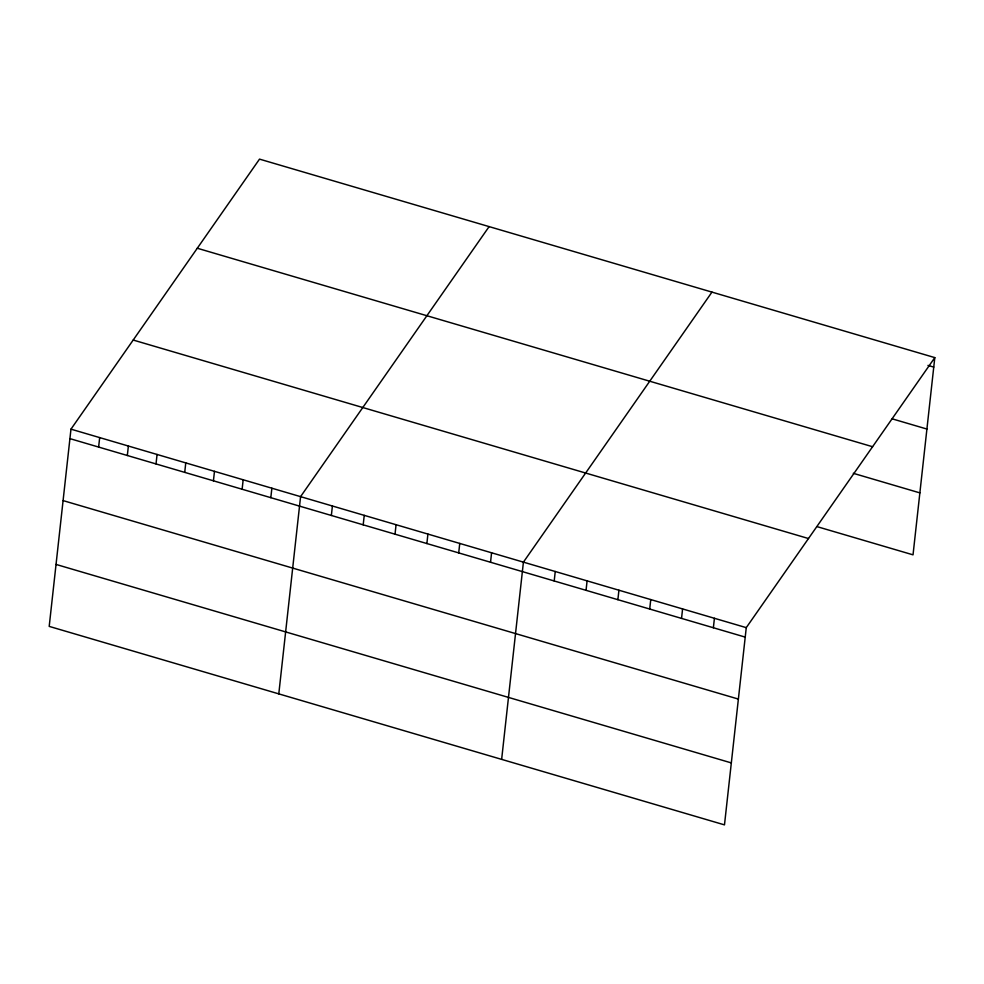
<?xml version="1.0" encoding="UTF-8"?>
<svg xmlns="http://www.w3.org/2000/svg" width="984" height="984" viewBox="0 0 984 984"><rect width="100%" height="100%" fill="white"/><g stroke="black" fill="none" stroke-linecap="round" stroke-linejoin="round"><path stroke-width="1.48" d="M70.971 429.159L49.2 626.39L724.482 824.875L746.266 627.644L934.8 357.61L259.518 159.125L70.971 429.159L746.266 627.644M98.621 447.068L99.679 437.597M127.33 455.506L128.375 446.035M156.025 463.944L157.071 454.46M184.721 472.382L185.767 462.898M213.43 480.819L214.475 471.336M242.125 489.245L243.171 479.774M270.821 497.683L271.867 488.212M278.792 693.868L300.575 496.637L489.109 226.615M331.362 515.481L332.407 505.997M363.194 524.841L364.24 515.358M395.027 534.189L396.072 524.718M426.872 543.549L427.917 534.066M458.704 552.91L459.749 543.426M490.536 562.258L491.582 552.787M501.643 759.365L523.414 562.147L711.961 292.113M554.201 580.978L555.247 571.495M586.046 590.338L587.091 580.855M617.878 599.687L618.924 590.216M649.711 609.047L650.756 599.576M681.543 618.407L682.589 608.924M713.375 627.767L714.421 618.284M934.8 357.61L913.029 554.841L817.519 526.772M927.961 365.396L933.755 367.094M892.181 418.84L926.916 429.049M197.292 248.239L872.587 446.724M853.3 473.316L919.868 492.886M133.197 340.046L808.479 538.531M69.925 438.63L745.22 637.115M63.087 500.598L738.381 699.083M56.039 564.422L731.333 762.908"/></g></svg>
